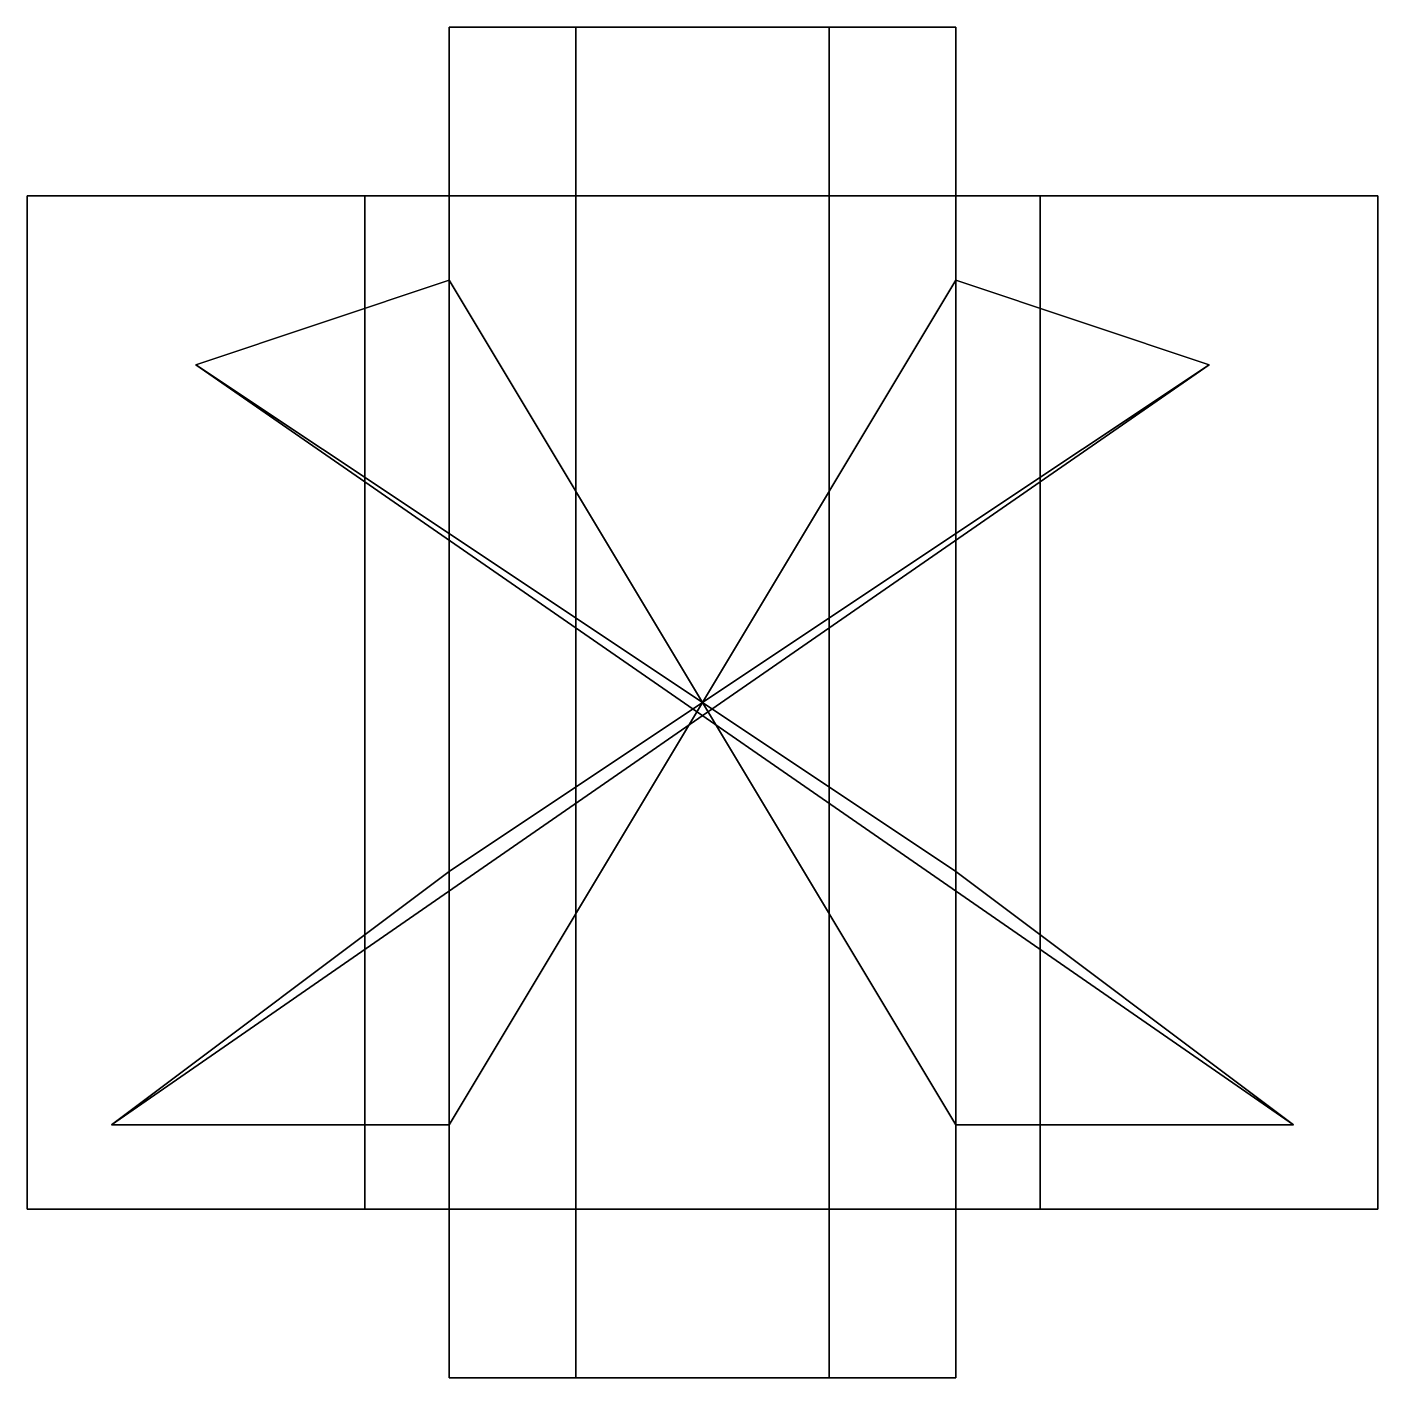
# Model space of a CAD drawing. Extents: x -0.08 to 0.08, y 2.14 to 2.3.
import ezdxf

# ---------------------------------------------------------------- set-up
doc = ezdxf.new("R2010")
doc.units = 0
doc.layers.add('PROPELLER', color=2, linetype='CONTINUOUS')

msp = doc.modelspace()

# ---------------------------------------------------------------- linework, layer by layer
at = {"layer": 'PROPELLER'}
for points in [[(-0.015, 2.3, 0.02598), (-0.03, 2.3), (-0.03, 2.14), (-0.015, 2.14, 0.02598)], [(-0.03, 2.3), (-0.015, 2.3, -0.02598), (-0.015, 2.14, -0.02598), (-0.03, 2.14)], [(0.03, 2.3), (-0.03, 2.3), (-0.015, 2.3, 0.02598), (0.015, 2.3, 0.02598)], [(0.015, 2.3, -0.02598), (-0.015, 2.3, -0.02598), (-0.03, 2.3), (0.03, 2.3)], [(0.015, 2.3, 0.02598), (-0.015, 2.3, 0.02598), (-0.015, 2.14, 0.02598), (0.015, 2.14, 0.02598)], [(-0.015, 2.3, -0.02598), (0.015, 2.3, -0.02598), (0.015, 2.14, -0.02598), (-0.015, 2.14, -0.02598)], [(0.03, 2.3), (0.015, 2.3, 0.02598), (0.015, 2.14, 0.02598), (0.03, 2.14)], [(0.015, 2.3, -0.02598), (0.03, 2.3), (0.03, 2.14), (0.015, 2.14, -0.02598)], [(-0.04, 2.28, 0.06928), (-0.08, 2.28), (-0.08, 2.16), (-0.04, 2.16, 0.06928)], [(-0.08, 2.28), (-0.04, 2.28, -0.06928), (-0.04, 2.16, -0.06928), (-0.08, 2.16)], [(0.08, 2.28), (-0.08, 2.28), (-0.04, 2.28, 0.06928), (0.04, 2.28, 0.06928)], [(0.04, 2.28, -0.06928), (-0.04, 2.28, -0.06928), (-0.08, 2.28), (0.08, 2.28)], [(0.04, 2.28, 0.06928), (-0.04, 2.28, 0.06928), (-0.04, 2.16, 0.06928), (0.04, 2.16, 0.06928)], [(-0.04, 2.28, -0.06928), (0.04, 2.28, -0.06928), (0.04, 2.16, -0.06928), (-0.04, 2.16, -0.06928)], [(0.08, 2.28), (0.04, 2.28, 0.06928), (0.04, 2.16, 0.06928), (0.08, 2.16)], [(0.04, 2.28, -0.06928), (0.08, 2.28), (0.08, 2.16), (0.04, 2.16, -0.06928)], [(0.06, 2.26, 0.5), (0.03, 2.27, 0.06), (-0.03, 2.17, 0.06), (-0.07, 2.17, 0.5)], [(-0.07, 2.17, 0.5), (-0.03, 2.17, 0.06), (0.03, 2.27, 0.06), (0.06, 2.26, 0.5)], [(0.07, 2.17, -0.5), (0.03, 2.17, -0.06), (-0.03, 2.27, -0.06), (-0.06, 2.26, -0.5)], [(-0.06, 2.26, -0.5), (-0.03, 2.27, -0.06), (0.03, 2.17, -0.06), (0.07, 2.17, -0.5)], [(0.03, 2.24, 1), (0.06, 2.26, 0.5), (-0.07, 2.17, 0.5), (-0.03, 2.2, 1)], [(-0.03, 2.2, 1), (-0.07, 2.17, 0.5), (0.06, 2.26, 0.5), (0.03, 2.24, 1)], [(0.03, 2.2, -1), (0.07, 2.17, -0.5), (-0.06, 2.26, -0.5), (-0.03, 2.24, -1)], [(-0.03, 2.24, -1), (-0.06, 2.26, -0.5), (0.07, 2.17, -0.5), (0.03, 2.2, -1)], [(0.04, 2.16, 0.06928), (-0.04, 2.16, 0.06928), (-0.08, 2.16), (0.08, 2.16)], [(0.08, 2.16), (-0.08, 2.16), (-0.04, 2.16, -0.06928), (0.04, 2.16, -0.06928)]]:
    msp.add_3dface(points, dxfattribs=at)

doc.saveas('drawing.dxf')
